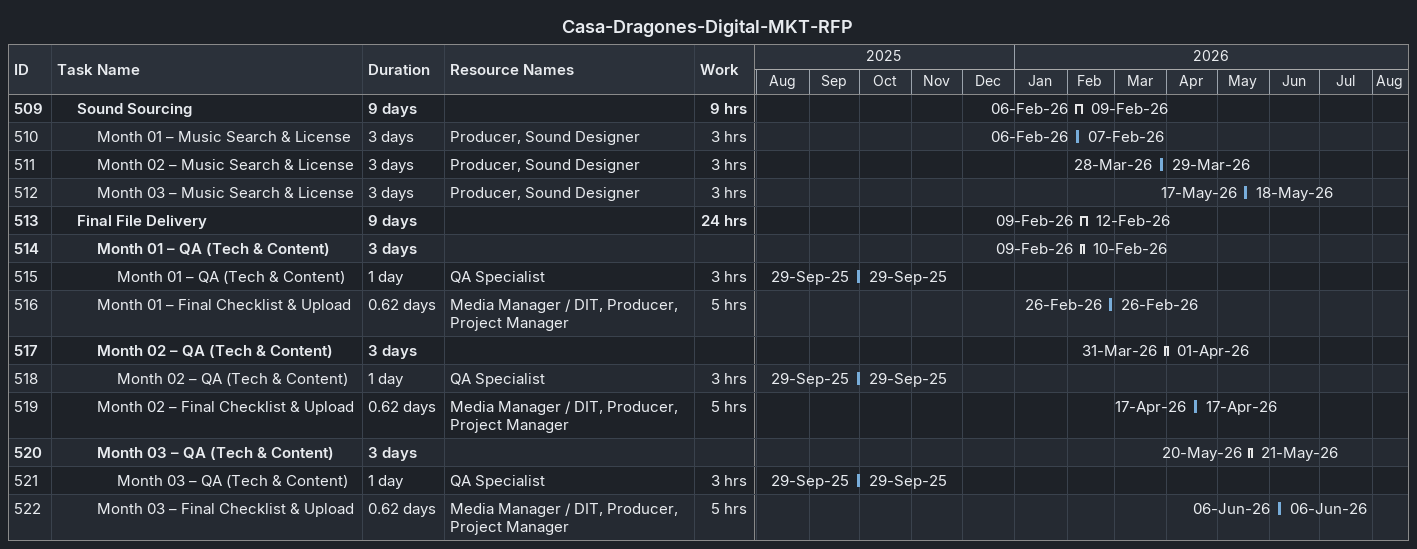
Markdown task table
Casa-Dragones-Digital-MKT-RFP

| ID | Level | Task | Duration | Start | Finish | Resources | Work (h) |
|---|---|---|---|---|---|---|---|
| 509 | 2 | **Sound Sourcing** | 9d | 2026-02-06 | 2026-02-09 |  | 9 |
| 510 | 3 | Month 01 – Music Search & License | 3d | 2026-02-06 | 2026-02-07 | Producer, Sound Designer | 3 |
| 511 | 3 | Month 02 – Music Search & License | 3d | 2026-03-28 | 2026-03-29 | Producer, Sound Designer | 3 |
| 512 | 3 | Month 03 – Music Search & License | 3d | 2026-05-17 | 2026-05-18 | Producer, Sound Designer | 3 |
| 513 | 2 | **Final File Delivery** | 9d | 2026-02-09 | 2026-02-12 |  | 24 |
| 514 | 3 | **Month 01 – QA (Tech & Content)** | 3d | 2026-02-09 | 2026-02-10 |  |  |
| 515 | 4 | Month 01 – QA (Tech & Content) | 1d | 2025-09-29 | 2025-09-29 | QA Specialist | 3 |
| 516 | 3 | Month 01 – Final Checklist & Upload | 0.62d | 2026-02-26 | 2026-02-26 | Media Manager / DIT, Producer, Project Manager | 5 |
| 517 | 3 | **Month 02 – QA (Tech & Content)** | 3d | 2026-03-31 | 2026-04-01 |  |  |
| 518 | 4 | Month 02 – QA (Tech & Content) | 1d | 2025-09-29 | 2025-09-29 | QA Specialist | 3 |
| 519 | 3 | Month 02 – Final Checklist & Upload | 0.62d | 2026-04-17 | 2026-04-17 | Media Manager / DIT, Producer, Project Manager | 5 |
| 520 | 3 | **Month 03 – QA (Tech & Content)** | 3d | 2026-05-20 | 2026-05-21 |  |  |
| 521 | 4 | Month 03 – QA (Tech & Content) | 1d | 2025-09-29 | 2025-09-29 | QA Specialist | 3 |
| 522 | 3 | Month 03 – Final Checklist & Upload | 0.62d | 2026-06-06 | 2026-06-06 | Media Manager / DIT, Producer, Project Manager | 5 |
